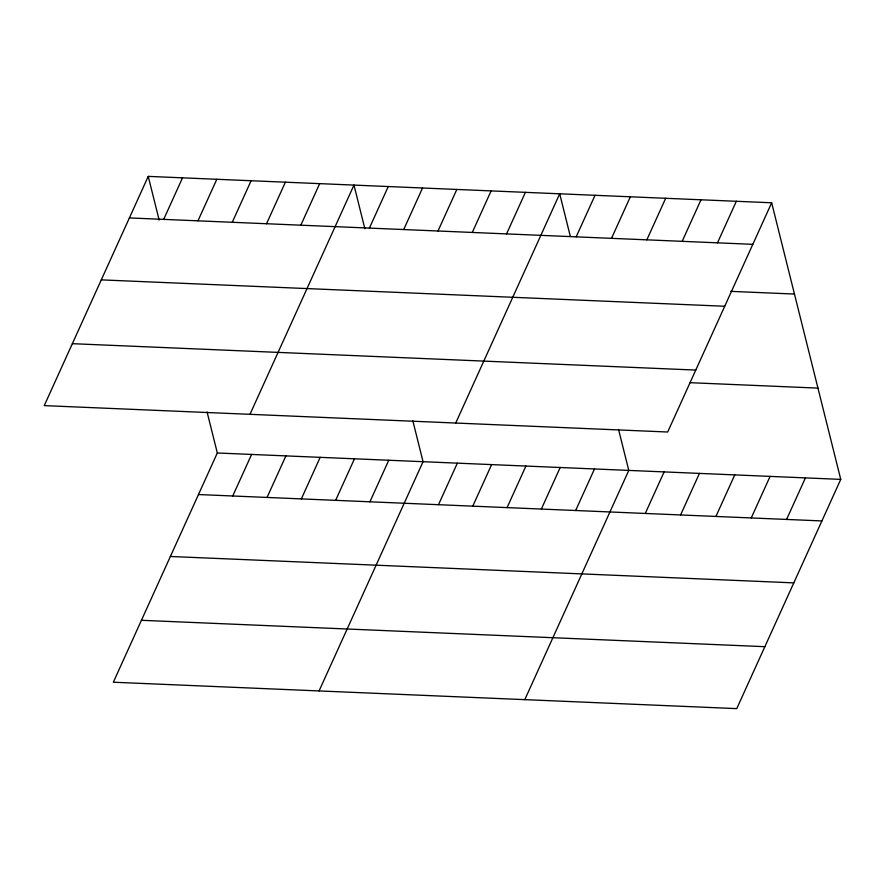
<?xml version="1.0" encoding="UTF-8"?>
<svg xmlns="http://www.w3.org/2000/svg" width="885" height="885" viewBox="0 0 885 885"><rect width="100%" height="100%" fill="white"/><g stroke="black" fill="none" stroke-linecap="round" stroke-linejoin="round"><path stroke-width="1.33" d="M148.237 176.38L44.25 405.618L667.677 432.013L771.665 202.776L148.237 176.38L159.145 220.033M163.681 219.38L182.531 177.83M197.963 220.83L216.814 179.279M232.257 222.279L251.108 180.739M266.54 223.739L285.39 182.188M300.834 225.188L319.684 183.637M207.079 411.979L217.323 452.987L113.335 682.224L736.762 708.619L840.75 479.382L771.665 202.776M249.979 414.324L353.967 185.087L364.874 228.75M232.755 495.987L251.605 454.436M369.41 228.087L388.261 186.536M267.049 497.447L285.899 455.897M403.704 229.547L422.543 187.996M301.342 498.897L320.182 457.346M437.986 230.996L456.837 189.445M335.625 500.346L354.476 458.795M472.28 232.445L491.12 190.894M369.919 501.795L388.758 460.244M506.563 233.894L525.413 192.344M319.065 690.942L423.052 461.704L412.808 420.685M455.709 423.041L559.696 193.793L570.272 236.129M438.495 504.704L457.335 463.154M576.179 236.848L595.03 195.297M472.778 506.154L491.629 464.603M611.513 238.342L630.352 196.791M507.072 507.603L525.922 466.052M646.835 239.835L665.686 198.284M541.355 509.052L560.205 467.501M682.169 241.328L701.008 199.778M575.648 510.512L594.499 468.962M717.492 242.822L736.342 201.271M524.794 699.648L628.781 470.411L618.538 429.402M645.265 513.455L664.115 471.904M680.587 514.948L699.438 473.398M715.921 516.442L734.771 474.891M751.243 517.946L770.094 476.395M786.577 519.44L805.427 477.889M129.387 217.931L752.814 244.326M730.601 291.353L794.464 294.052M101.288 279.87L724.726 306.254M72.349 343.679L695.776 370.074M690.234 382.696L817.95 388.106M217.323 452.987L840.75 479.382M198.472 494.538L821.899 520.933M170.374 556.477L793.801 582.872M141.423 620.297L764.861 646.681"/></g></svg>
